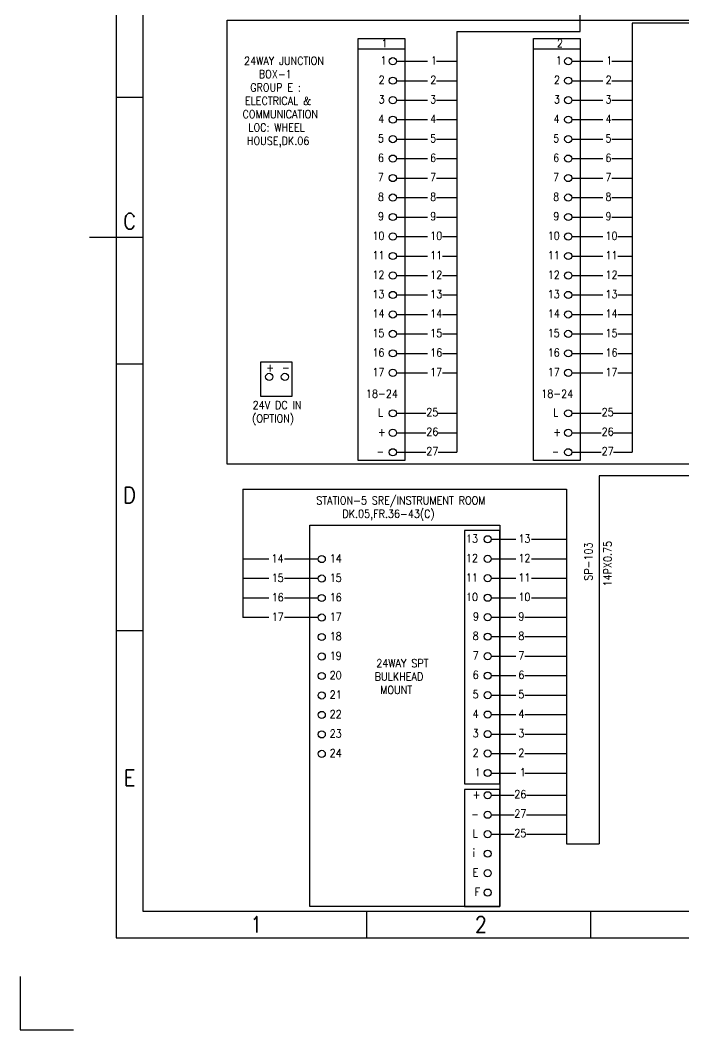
# Model space of a CAD drawing. Header units: inches. Extents: x 36 to 5114, y 9 to 306.
# Drawn here: x 3296.8 to 3421.3, y 9.1 to 198.3 of the extents above; entities that cross this region are included whole.
import ezdxf
from ezdxf.enums import TextEntityAlignment as Align

# ---------------------------------------------------------------- set-up
doc = ezdxf.new("R2010")
doc.units = ezdxf.units.IN
doc.header["$MEASUREMENT"] = 0
doc.layers.get('DEFPOINTS').update_dxf_attribs({"color": 251})
doc.layers.add('Border', color=6, linetype='Continuous')
doc.layers.add('TITLE', color=7, linetype='Continuous')
doc.layers.add('CON-050', color=3, linetype='Continuous', lineweight=50)
doc.styles.add('ROMANS', font='simplex.shx', dxfattribs={"width": 0.88})

# ---------------------------------------------------------------- blocks, each defined once
blk = doc.blocks.new('A3_BORDER')
at = {"linetype": 'Continuous'}
for p, q in [((5, 159.65), (0, 159.65)), ((5, 109.65), (0, 109.65)), ((5, 59.65), (0, 59.65))]:
    blk.add_line(p, q, dxfattribs=at)
at = {"color": 5, "linetype": 'Continuous'}
blk.add_line((5, 133.4), (-5, 133.4), dxfattribs=at)
at = {"layer": 'Border', "color": 7}
blk.add_lwpolyline([(0, 2.15), (384, 2.15), (384, 264.65), (0, 264.65)], close=True, dxfattribs=at)
at = {"layer": 'Border', "color": 6}
blk.add_lwpolyline([(5, 7.15), (379, 7.15), (379, 259.65), (5, 259.65)], close=True, dxfattribs=at)
at = {"layer": 'DEFPOINTS', "color": 5}
blk.add_lwpolyline([(-18, -5.1), (-18, -15.1), (-8, -15.1)], dxfattribs=at)
at = {"layer": 'TITLE', "color": 7}
for p, q in [((47, 7.15), (47, 2.25)), ((89, 7.15), (89, 2.25))]:
    blk.add_line(p, q, dxfattribs=at)
at = {"layer": 'TITLE', "color": 7, "style": 'ROMANS', "width": 0.88}
for s, p in [('C', (2.52, 136.45)), ('D', (2.52, 85.14)), ('E', (2.52, 32.11))]:
    blk.add_text(s, height=3, dxfattribs=at).set_placement(p, align=Align.MIDDLE_CENTER)
for s, p in [('1', (25.15, 3.15)), ('2', (67.3, 3.15))]:
    blk.add_text(s, height=3, dxfattribs=at).set_placement(p)

msp = doc.modelspace()

# ---------------------------------------------------------------- linework, layer by layer
for p, q in [((3411.65, 197.76), (3411.65, 117.34)), ((3481.64, 197.76), (3411.65, 197.76)), ((3378.75, 196.24), (3378.75, 117.34)), ((3378.75, 196.24), (3401.9, 196.24)), ((3360.21, 192.99), (3369.01, 192.99)), ((3393.1, 192.99), (3401.9, 192.99)), ((3510.33, 112.91), (3405.45, 112.91)), ((3405.45, 112.91), (3405.45, 43.96)), ((3338.61, 110.44), (3338.61, 86.36)), ((3338.61, 110.44), (3399.32, 110.44)), ((3399.32, 110.44), (3399.32, 43.96)), ((3399.32, 43.96), (3405.45, 43.96))]:
    msp.add_line(p, q)
msp.add_lwpolyline([(3676.41, 115.58), (3676.41, 115.14), (3335.63, 115.14), (3335.63, 198.33), (3676.41, 198.33)])
for points in [[(3360.21, 194.91), (3369.01, 194.91), (3369.01, 115.77), (3360.21, 115.77)], [(3393.1, 194.91), (3401.9, 194.91), (3401.9, 115.77), (3393.1, 115.77)], [(3342, 134.27), (3347.79, 134.27), (3347.79, 127.82), (3342, 127.82)], [(3351.14, 103.66), (3386.79, 103.66), (3386.79, 32.19), (3351.14, 32.19)], [(3386.79, 102.69), (3380.17, 102.69), (3380.17, 55.22), (3386.79, 55.22)], [(3386.79, 54.14), (3380.17, 54.14), (3380.17, 32.19), (3386.79, 32.19)]]:
    msp.add_lwpolyline(points, close=True)
for centre in [(3366.74, 190.64), (3399.64, 190.64), (3366.74, 186.99), (3399.64, 186.99), (3366.74, 183.34), (3399.64, 183.34), (3366.74, 179.69), (3399.64, 179.69), (3366.74, 176.04), (3399.64, 176.04), (3366.74, 172.39), (3399.64, 172.39), (3366.74, 168.74), (3399.64, 168.74), (3366.74, 165.09), (3399.64, 165.09), (3366.74, 161.44), (3399.64, 161.44), (3366.74, 157.79), (3399.64, 157.79), (3366.74, 154.13), (3399.64, 154.13), (3366.74, 150.48), (3399.64, 150.48), (3366.74, 146.83), (3399.64, 146.83), (3366.74, 143.18), (3399.64, 143.18), (3366.74, 139.53), (3399.64, 139.53), (3366.74, 135.88), (3399.64, 135.88), (3366.74, 132.23), (3399.64, 132.23), (3343.55, 131.47), (3346.49, 131.47), (3366.74, 124.64), (3399.64, 124.64), (3366.74, 120.99), (3399.64, 120.99), (3366.74, 117.34), (3399.64, 117.34), (3384.53, 101.03), (3353.4, 97.32), (3384.53, 97.38), (3353.4, 93.67), (3384.53, 93.73), (3353.4, 90.02), (3384.53, 90.08), (3384.53, 86.43), (3353.4, 86.36), (3353.4, 82.71), (3384.53, 82.78), (3353.4, 79.06), (3384.53, 79.12), (3353.4, 75.41), (3384.53, 75.47), (3353.4, 71.76), (3384.53, 71.82), (3353.4, 68.11), (3384.53, 68.17), (3353.4, 64.46), (3384.53, 64.52), (3353.4, 60.81), (3384.53, 60.87), (3384.53, 57.22), (3384.53, 53.05), (3384.53, 49.4), (3384.53, 45.75), (3384.53, 42.1), (3384.53, 38.45), (3384.53, 34.8)]:
    msp.add_circle(centre, 0.671)
at = {"layer": 'CON-050', "color": 0, "lineweight": 25}
msp.add_line((3401.9, 196.24), (3401.9, 281.6), dxfattribs=at)
at = {"layer": 'CON-050', "color": 0, "lineweight": 25, "ltscale": 0.1}
for p, q in [((3367.42, 190.64), (3373.26, 190.64)), ((3374.95, 190.64), (3378.75, 190.64)), ((3400.31, 190.64), (3406.15, 190.64)), ((3407.85, 190.64), (3411.65, 190.64)), ((3367.42, 186.99), (3373.26, 186.99)), ((3374.95, 186.99), (3378.75, 186.99)), ((3400.31, 186.99), (3406.15, 186.99)), ((3407.85, 186.99), (3411.65, 186.99)), ((3367.42, 183.34), (3373.26, 183.34)), ((3374.95, 183.34), (3378.75, 183.34)), ((3400.31, 183.34), (3406.15, 183.34)), ((3407.85, 183.34), (3411.65, 183.34)), ((3367.42, 179.69), (3373.26, 179.69)), ((3374.95, 179.69), (3378.75, 179.69)), ((3400.31, 179.69), (3406.15, 179.69)), ((3407.85, 179.69), (3411.65, 179.69)), ((3367.42, 176.04), (3373.26, 176.04)), ((3374.95, 176.04), (3378.75, 176.04)), ((3400.31, 176.04), (3406.15, 176.04)), ((3407.85, 176.04), (3411.65, 176.04)), ((3367.42, 172.39), (3373.26, 172.39)), ((3374.95, 172.39), (3378.75, 172.39)), ((3400.31, 172.39), (3406.15, 172.39)), ((3407.85, 172.39), (3411.65, 172.39)), ((3367.42, 168.74), (3373.26, 168.74)), ((3374.95, 168.74), (3378.75, 168.74)), ((3400.31, 168.74), (3406.15, 168.74)), ((3407.85, 168.74), (3411.65, 168.74)), ((3367.42, 165.09), (3373.26, 165.09)), ((3374.95, 165.09), (3378.75, 165.09)), ((3400.31, 165.09), (3406.15, 165.09)), ((3407.85, 165.09), (3411.65, 165.09)), ((3367.42, 161.44), (3373.26, 161.44)), ((3374.95, 161.44), (3378.75, 161.44)), ((3400.31, 161.44), (3406.15, 161.44)), ((3407.85, 161.44), (3411.65, 161.44)), ((3367.42, 157.79), (3373.26, 157.79)), ((3376.04, 157.79), (3378.75, 157.79)), ((3400.31, 157.79), (3406.15, 157.79)), ((3408.93, 157.79), (3411.65, 157.79)), ((3367.42, 154.13), (3373.26, 154.13)), ((3376.04, 154.13), (3378.75, 154.13)), ((3400.31, 154.13), (3406.15, 154.13)), ((3408.93, 154.13), (3411.65, 154.13)), ((3367.42, 150.48), (3373.26, 150.48)), ((3376.04, 150.48), (3378.75, 150.48)), ((3400.31, 150.48), (3406.15, 150.48)), ((3408.93, 150.48), (3411.65, 150.48)), ((3367.42, 146.83), (3373.26, 146.83)), ((3376.04, 146.83), (3378.75, 146.83)), ((3400.31, 146.83), (3406.15, 146.83)), ((3408.93, 146.83), (3411.65, 146.83)), ((3367.42, 143.18), (3373.26, 143.18)), ((3376.04, 143.18), (3378.75, 143.18)), ((3400.31, 143.18), (3406.15, 143.18)), ((3408.93, 143.18), (3411.65, 143.18)), ((3367.42, 139.53), (3373.26, 139.53)), ((3376.04, 139.53), (3378.75, 139.53)), ((3400.31, 139.53), (3406.15, 139.53)), ((3408.93, 139.53), (3411.65, 139.53)), ((3367.42, 135.88), (3373.26, 135.88)), ((3376.04, 135.88), (3378.75, 135.88)), ((3400.31, 135.88), (3406.15, 135.88)), ((3408.93, 135.88), (3411.65, 135.88)), ((3367.42, 132.23), (3373.26, 132.23)), ((3376.04, 132.23), (3378.75, 132.23)), ((3400.31, 132.23), (3406.15, 132.23)), ((3408.93, 132.23), (3411.65, 132.23)), ((3367.42, 124.64), (3372.95, 124.64)), ((3375.26, 124.64), (3378.75, 124.64)), ((3400.31, 124.64), (3405.84, 124.64)), ((3408.15, 124.64), (3411.65, 124.64)), ((3367.42, 120.99), (3372.95, 120.99)), ((3375.26, 120.99), (3378.75, 120.99)), ((3400.31, 120.99), (3405.84, 120.99)), ((3408.15, 120.99), (3411.65, 120.99)), ((3367.42, 117.34), (3372.95, 117.34)), ((3375.26, 117.34), (3378.75, 117.34)), ((3400.31, 117.34), (3405.84, 117.34)), ((3408.15, 117.34), (3411.65, 117.34)), ((3385.2, 101.03), (3389.8, 101.03)), ((3392.73, 101.03), (3399.32, 101.03)), ((3343.46, 97.32), (3338.61, 97.32)), ((3352.73, 97.32), (3346.4, 97.32)), ((3385.2, 97.38), (3389.8, 97.38)), ((3392.73, 97.38), (3399.32, 97.38)), ((3343.46, 93.67), (3338.61, 93.67)), ((3352.73, 93.67), (3346.4, 93.67)), ((3385.2, 93.73), (3389.8, 93.73)), ((3392.73, 93.73), (3399.32, 93.73)), ((3343.46, 90.02), (3338.61, 90.02)), ((3352.73, 90.02), (3346.4, 90.02)), ((3385.2, 90.08), (3389.8, 90.08)), ((3392.73, 90.08), (3399.32, 90.08)), ((3343.46, 86.36), (3338.61, 86.36)), ((3352.73, 86.36), (3346.4, 86.36)), ((3385.2, 86.43), (3389.8, 86.43)), ((3391.49, 86.43), (3399.32, 86.43)), ((3385.2, 82.78), (3389.8, 82.78)), ((3391.49, 82.78), (3399.32, 82.78)), ((3385.2, 79.12), (3389.8, 79.12)), ((3391.49, 79.12), (3399.32, 79.12)), ((3385.2, 75.47), (3389.8, 75.47)), ((3391.49, 75.47), (3399.32, 75.47)), ((3385.2, 71.82), (3389.8, 71.82)), ((3391.49, 71.82), (3399.32, 71.82)), ((3385.2, 68.17), (3389.8, 68.17)), ((3391.49, 68.17), (3399.32, 68.17)), ((3385.2, 64.52), (3389.8, 64.52)), ((3391.49, 64.52), (3399.32, 64.52)), ((3385.2, 60.87), (3389.8, 60.87)), ((3391.49, 60.87), (3399.32, 60.87)), ((3385.2, 57.22), (3389.8, 57.22)), ((3391.49, 57.22), (3399.32, 57.22)), ((3385.2, 53.05), (3389.49, 53.05)), ((3391.8, 53.05), (3399.32, 53.05)), ((3385.2, 49.4), (3389.49, 49.4)), ((3391.8, 49.4), (3399.32, 49.4)), ((3385.2, 45.75), (3389.49, 45.75)), ((3391.8, 45.75), (3399.32, 45.75))]:
    msp.add_line(p, q, dxfattribs=at)

# ---------------------------------------------------------------- block references
at = {"linetype": 'Continuous'}
msp.add_blockref('A3_BORDER', (3314.83, 24.19), dxfattribs=at)

# ---------------------------------------------------------------- texts
at = {"layer": 'CON-050', "color": 0, "lineweight": 25, "char_height": 1.5, "attachment_point": 1, "style": 'ROMANS'}
for s, width, insert in [('{\\Fromans|c0;1}', 0.9419, (3364.61, 194.76)), ('{\\Fromans|c0;2}', 0.9419, (3397.51, 194.76)), ('{\\Fromans|c0; 24WAY JUNCTION \\P{\\W3.5669; }BOX-1\\P{\\W1.99547; }GROUP E : \\P{\\W1.03166; }ELECTRICAL & \\P{\\W0.486904; }COMMUNICATION\\P{\\W1.66023; }LOC: WHEEL \\P{\\W1.38785; }HOUSE,DK.06}', 16.735, (3337.93, 191.47)), ('{\\Fromans|c0;1}', 0.7064, (3364.43, 191.54)), ('{\\Fromans|c0;1}', 0.7064, (3373.9, 191.54)), ('{\\Fromans|c0;1}', 0.7064, (3397.33, 191.54)), ('{\\Fromans|c0;1}', 0.7064, (3406.79, 191.54)), ('{\\Fromans|c0;2}', 1.0836, (3364.06, 187.89)), ('{\\Fromans|c0;2}', 1.0836, (3373.76, 187.89)), ('{\\Fromans|c0;2}', 1.0836, (3396.95, 187.89)), ('{\\Fromans|c0;2}', 1.0836, (3406.65, 187.89)), ('{\\Fromans|c0;3}', 1.0836, (3364.06, 184.24)), ('{\\Fromans|c0;3}', 0.7064, (3373.74, 184.24)), ('{\\Fromans|c0;3}', 1.0836, (3396.95, 184.24)), ('{\\Fromans|c0;3}', 0.7064, (3406.63, 184.24)), ('{\\Fromans|c0;4}', 1.1464, (3363.99, 180.58)), ('{\\Fromans|c0;4}', 0.7064, (3373.74, 180.58)), ('{\\Fromans|c0;4}', 1.1464, (3396.89, 180.58)), ('{\\Fromans|c0;4}', 0.7064, (3406.63, 180.58)), ('{\\Fromans|c0;5}', 1.0836, (3363.93, 176.93)), ('{\\Fromans|c0;5}', 0.7064, (3373.74, 176.93)), ('{\\Fromans|c0;5}', 1.0836, (3396.82, 176.93)), ('{\\Fromans|c0;5}', 0.7064, (3406.63, 176.93)), ('{\\Fromans|c0;6}', 1.0836, (3363.93, 173.28)), ('{\\Fromans|c0;6}', 0.7064, (3373.74, 173.28)), ('{\\Fromans|c0;6}', 1.0836, (3396.82, 173.28)), ('{\\Fromans|c0;6}', 0.7064, (3406.63, 173.28)), ('{\\Fromans|c0;7}', 1.0836, (3363.93, 169.63)), ('{\\Fromans|c0;7}', 0.7064, (3373.74, 169.63)), ('{\\Fromans|c0;7}', 1.0836, (3396.82, 169.63)), ('{\\Fromans|c0;7}', 0.7064, (3406.63, 169.63)), ('{\\Fromans|c0;8}', 1.0836, (3363.93, 165.98)), ('{\\Fromans|c0;8}', 0.7064, (3373.74, 165.98)), ('{\\Fromans|c0;8}', 1.0836, (3396.82, 165.98)), ('{\\Fromans|c0;8}', 0.7064, (3406.63, 165.98)), ('{\\Fromans|c0;9}', 1.0207, (3363.94, 162.33)), ('{\\Fromans|c0;9}', 0.7064, (3373.74, 162.33)), ('{\\Fromans|c0;9}', 1.0207, (3396.84, 162.33)), ('{\\Fromans|c0;9}', 0.7064, (3406.63, 162.33)), ('{\\Fromans|c0;10}', 2.0547, (3362.91, 158.68)), ('{\\Fromans|c0;10}', 0.7064, (3373.74, 158.68)), ('{\\Fromans|c0;10}', 2.0547, (3395.8, 158.68)), ('{\\Fromans|c0;10}', 0.7064, (3406.63, 158.68)), ('{\\Fromans|c0;11}', 1.9636, (3362.91, 155.03)), ('{\\Fromans|c0;11}', 1.5, (3373.74, 155.03)), ('{\\Fromans|c0;11}', 1.9636, (3395.8, 155.03)), ('{\\Fromans|c0;11}', 1.5, (3406.63, 155.03)), ('{\\Fromans|c0;12}', 2.0547, (3362.91, 151.38)), ('{\\Fromans|c0;12}', 1.5, (3373.74, 151.38)), ('{\\Fromans|c0;12}', 2.0547, (3395.8, 151.38)), ('{\\Fromans|c0;12}', 1.5, (3406.63, 151.38)), ('{\\Fromans|c0;13}', 2.0547, (3362.91, 147.73)), ('{\\Fromans|c0;13}', 1.5, (3373.74, 147.73)), ('{\\Fromans|c0;13}', 2.0547, (3395.8, 147.73)), ('{\\Fromans|c0;13}', 1.5, (3406.63, 147.73)), ('{\\Fromans|c0;14}', 2.0547, (3362.91, 144.08)), ('{\\Fromans|c0;14}', 1.5, (3373.74, 144.08)), ('{\\Fromans|c0;14}', 2.0547, (3395.8, 144.08)), ('{\\Fromans|c0;14}', 1.5, (3406.63, 144.08)), ('{\\Fromans|c0;15}', 2.0547, (3362.91, 140.43)), ('{\\Fromans|c0;15}', 1.5, (3373.74, 140.43)), ('{\\Fromans|c0;15}', 2.0547, (3395.8, 140.43)), ('{\\Fromans|c0;15}', 1.5, (3406.63, 140.43)), ('{\\Fromans|c0;16}', 2.0547, (3362.91, 136.78)), ('{\\Fromans|c0;16}', 1.5, (3373.74, 136.78)), ('{\\Fromans|c0;16}', 2.0547, (3395.8, 136.78)), ('{\\Fromans|c0;16}', 1.5, (3406.63, 136.78)), ('{\\Fromans|c0;+}', 1.3979, (3342.98, 133.95)), ('{\\Fromans|c0;-}', 1.3979, (3345.91, 133.95)), ('{\\Fromans|c0;17}', 2.0547, (3362.91, 133.13)), ('{\\Fromans|c0;17}', 1.5, (3373.74, 133.13)), ('{\\Fromans|c0;17}', 2.0547, (3395.8, 133.13)), ('{\\Fromans|c0;17}', 1.5, (3406.63, 133.13)), ('{\\Fromans|c0;18-24}', 6.5521, (3361.69, 129.07)), ('{\\Fromans|c0;18-24}', 6.5521, (3394.58, 129.07)), ('{\\Fromans|c0; 24V DC IN\\P{\\W0.780238; }(OPTION)}', 10.575, (3339.54, 126.93)), ('{\\Fromans|c0;L}', 1.0207, (3363.93, 125.54)), ('{\\Fromans|c0;25}', 2.3407, (3373.03, 125.6)), ('{\\Fromans|c0;L}', 1.0207, (3396.82, 125.54)), ('{\\Fromans|c0;25}', 2.3407, (3405.92, 125.6)), ('{\\Fromans|c0;+}', 1.3979, (3363.93, 121.88)), ('{\\Fromans|c0;26}', 2.3407, (3373.03, 121.95)), ('{\\Fromans|c0;+}', 1.3979, (3396.82, 121.88)), ('{\\Fromans|c0;26}', 2.3407, (3405.92, 121.95)), ('{\\Fromans|c0; _}', 1.3979, (3363.93, 118.99)), ('{\\Fromans|c0;27}', 2.3407, (3373.03, 118.3)), ('{\\Fromans|c0; _}', 1.3979, (3396.82, 118.99)), ('{\\Fromans|c0;27}', 2.3407, (3405.92, 118.3)), ('{\\Fromans|c0; STATION-5 SRE/INSTRUMENT ROOM \\P{\\W5.64119; }DK.05,FR.36-43(C)}', 35.655, (3351.48, 109.06)), ('{\\Fromans|c0;13}', 2.3407, (3380.46, 101.92)), ('{\\Fromans|c0;13}', 1.0836, (3390.3, 101.92)), ('{\\Fromans|c0;14}', 1.0836, (3343.96, 98.21)), ('{\\Fromans|c0;14}', 2.3407, (3354.9, 98.21)), ('{\\Fromans|c0;12}', 2.3407, (3380.46, 98.27)), ('{\\Fromans|c0;12}', 1.0836, (3390.3, 98.27)), ('{\\Fromans|c0;11}', 2.3407, (3380.46, 94.62)), ('{\\Fromans|c0;11}', 1.0836, (3390.3, 94.62)), ('{\\Fromans|c0;15}', 1.5, (3344.02, 94.56)), ('{\\Fromans|c0;15}', 2.3407, (3354.9, 94.56)), ('{\\Fromans|c0;16}', 1.5, (3344.02, 90.91)), ('{\\Fromans|c0;16}', 2.3407, (3354.9, 90.91)), ('{\\Fromans|c0;10}', 2.3407, (3380.46, 90.97)), ('{\\Fromans|c0;10}', 1.0836, (3390.3, 90.97)), ('{\\Fromans|c0;17}', 1.5, (3344.02, 87.26)), ('{\\Fromans|c0;17}', 2.3407, (3354.9, 87.26)), ('{\\Fromans|c0;9}', 1.0207, (3381.78, 87.32)), ('{\\Fromans|c0;9}', 1.0836, (3390.3, 87.32)), ('{\\Fromans|c0;18}', 2.3407, (3354.9, 83.61)), ('{\\Fromans|c0;8}', 1.0836, (3381.71, 83.67)), ('{\\Fromans|c0;8}', 1.0836, (3390.3, 83.67)), ('{\\Fromans|c0;19}', 2.3407, (3354.9, 79.96)), ('{\\Fromans|c0;7}', 1.0836, (3381.71, 80.02)), ('{\\Fromans|c0;7}', 1.0836, (3390.3, 80.02)), ('{\\Fromans|c0; 24WAY SPT\\P{\\W0.486904; }BULKHEAD \\P{\\W1.59738; }MOUNT}', 11.1407, (3362.73, 78.54)), ('{\\Fromans|c0;20}', 2.3407, (3354.9, 76.31)), ('{\\Fromans|c0;6}', 1.0836, (3381.71, 76.37)), ('{\\Fromans|c0;6}', 1.0836, (3390.3, 76.37)), ('{\\Fromans|c0;21}', 2.3407, (3354.9, 72.66)), ('{\\Fromans|c0;5}', 1.0836, (3381.71, 72.72)), ('{\\Fromans|c0;5}', 1.0836, (3390.3, 72.72)), ('{\\Fromans|c0;22}', 2.3407, (3354.9, 69.01)), ('{\\Fromans|c0;4}', 1.1464, (3381.73, 69.07)), ('{\\Fromans|c0;4}', 1.0836, (3390.3, 69.07)), ('{\\Fromans|c0;23}', 2.3407, (3354.9, 65.36)), ('{\\Fromans|c0;3}', 1.0836, (3381.71, 65.42)), ('{\\Fromans|c0;3}', 1.0836, (3390.3, 65.42)), ('{\\Fromans|c0;24}', 2.3407, (3354.9, 61.71)), ('{\\Fromans|c0;2}', 1.0836, (3381.71, 61.77)), ('{\\Fromans|c0;2}', 1.0836, (3390.3, 61.77)), ('{\\Fromans|c0;1}', 0.7064, (3382.09, 58.12)), ('{\\Fromans|c0;1}', 0.7064, (3390.54, 58.12)), ('{\\Fromans|c0;+}', 1.3979, (3381.71, 53.95)), ('{\\Fromans|c0;26}', 1.9636, (3389.53, 54.01)), ('{\\Fromans|c0; _}', 1.3979, (3381.71, 51.05)), ('{\\Fromans|c0;27}', 1.9636, (3389.53, 50.36)), ('{\\Fromans|c0;L}', 1.1464, (3381.73, 46.65)), ('{\\Fromans|c0;25}', 1.9636, (3389.53, 46.71)), ('{\\Fromans|c0;i}', 0.3293, (3381.71, 43)), ('{\\Fromans|c0;E}', 1.5, (3381.71, 39.34)), ('{\\Fromans|c0;F}', 0.7064, (3382.09, 35.69))]:
    msp.add_mtext_dynamic_manual_height_columns(s, width=width, gutter_width=437.5, heights=[0], dxfattribs=dict(at, insert=insert))
at = {"layer": 'CON-050', "color": 0, "lineweight": 25, "char_height": 1.5, "attachment_point": 1, "rotation": 90, "style": 'ROMANS'}
for s, width, insert in [('14PX0.75', 11.8371, (3406.29, 92.17)), ('SP-103', 9.8257, (3402.68, 93.25))]:
    msp.add_mtext_dynamic_manual_height_columns(s, width=width, gutter_width=437.5, heights=[0], dxfattribs=dict(at, insert=insert))

doc.saveas('drawing.dxf')
